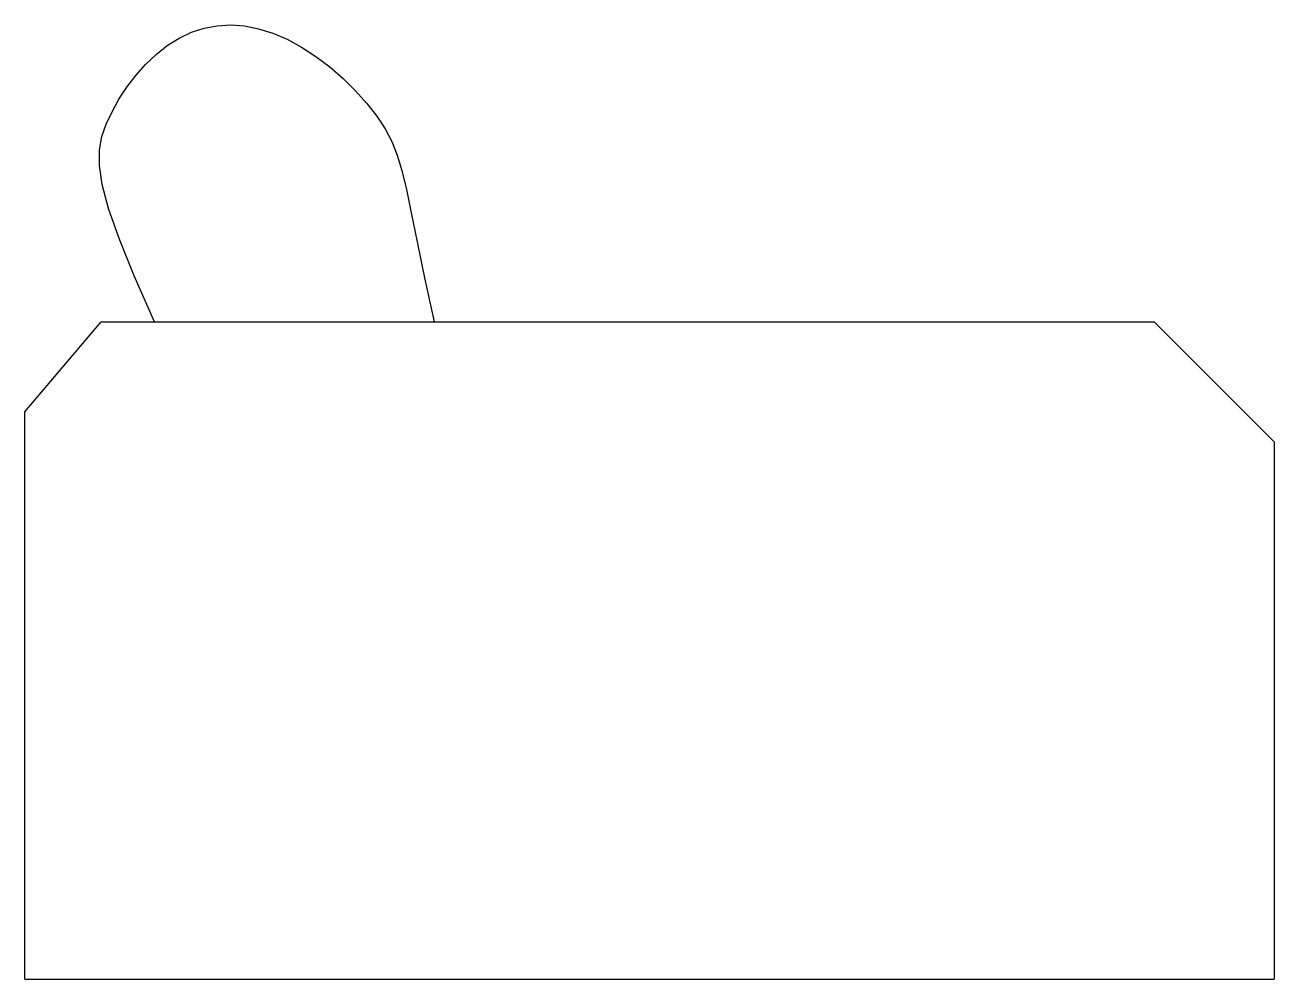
# Model space of a CAD drawing. Extents: x 0 to 0.858, y 0 to 0.655.
import ezdxf

# ---------------------------------------------------------------- set-up
doc = ezdxf.new("R2010")
doc.units = 0
doc.header["$LTSCALE"] = 2
doc.layers.get('0').update_dxf_attribs({"linetype": 'CONTINUOUS'})

msp = doc.modelspace()

# ---------------------------------------------------------------- linework, layer by layer
at = {"color": 0, "linetype": 'BYBLOCK'}
for p, q in [((0, 0.38948), (0.05224, 0.45119)), ((0.05224, 0.45119), (0.77523, 0.45119)), ((0.77523, 0.45119), (0.85754, 0.36895)), ((0, 0), (0, 0.38948)), ((0.85754, 0.36895), (0.85754, 0)), ((0, 0), (0.85754, 0))]:
    msp.add_line(p, q, dxfattribs=at)
msp.add_lwpolyline([(0.08891, 0.45119), (0.07495, 0.48278), (0.06457, 0.50845), (0.05739, 0.52908), (0.05302, 0.54554), (0.05106, 0.5587), (0.05114, 0.56943), (0.05287, 0.5786), (0.05585, 0.58709), (0.05976, 0.59559), (0.06447, 0.6041), (0.06991, 0.61246), (0.07603, 0.62051), (0.08274, 0.62807), (0.08998, 0.63498), (0.09769, 0.64107), (0.1058, 0.64618), (0.11424, 0.65016), (0.12299, 0.65299), (0.13199, 0.65465), (0.14124, 0.65515), (0.15069, 0.65447), (0.16031, 0.65261), (0.17008, 0.64957), (0.17995, 0.64534), (0.18989, 0.63995), (0.19973, 0.63354), (0.20931, 0.62629), (0.21847, 0.61838), (0.22702, 0.61), (0.2348, 0.60132), (0.24165, 0.59251), (0.24738, 0.58377), (0.25193, 0.5751), (0.25559, 0.56583), (0.25876, 0.55514), (0.26183, 0.54219), (0.2652, 0.52615), (0.26925, 0.5062), (0.2744, 0.48149), (0.28102, 0.45119)], dxfattribs=at)

doc.saveas('drawing.dxf')
